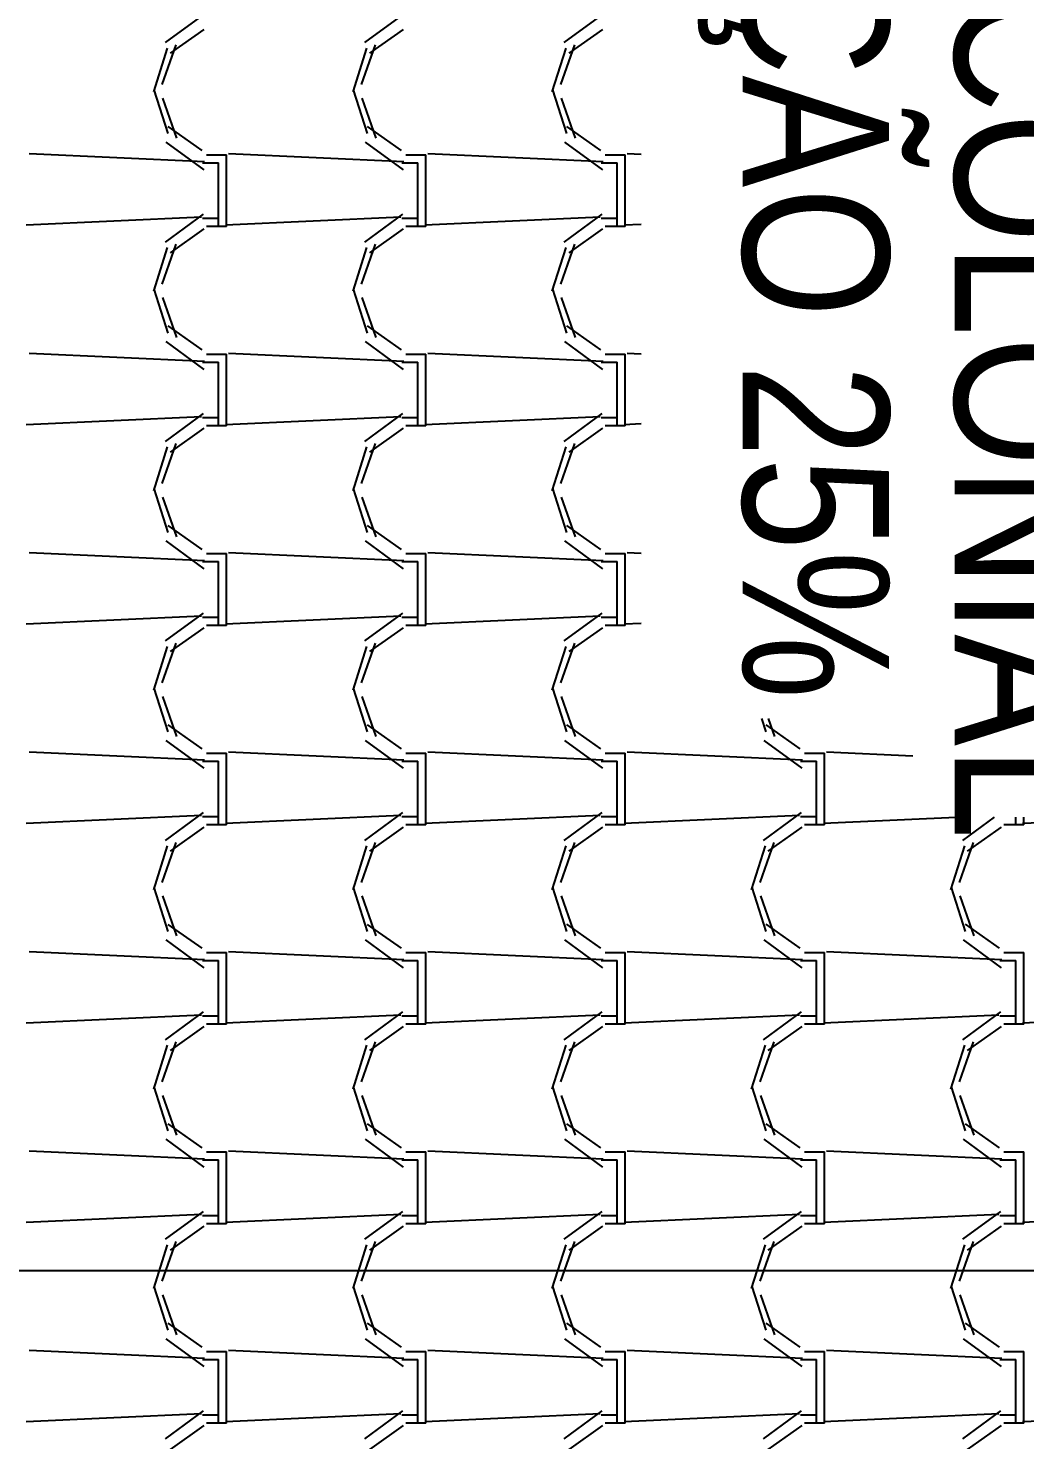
# Model space of a CAD drawing. Header units: millimetres. Extents: x -336 to -33, y -135 to 770.
# Drawn here: x -306.076 to -304.576, y 723.484 to 725.607 of the extents above; entities that cross this region are included whole.
import ezdxf
from ezdxf.enums import TextEntityAlignment as Align

# ---------------------------------------------------------------- set-up
doc = ezdxf.new("R2010")
doc.units = ezdxf.units.MM
doc.header["$LTSCALE"] = 50
doc.header["$MEASUREMENT"] = 0
doc.layers.get('0').update_dxf_attribs({"linetype": 'CONTINUOUS'})
for name, color, linetype in [('-HIDRO', 8, 'CONTINUOUS'), ('AF', 5, 'CONTINUOUS'), ('E-txt-g', 3, 'CONTINUOUS')]:
    doc.layers.add(name, color=color, linetype=linetype)
doc.layers.add('E-Txt-W', color=7, linetype='CONTINUOUS', lineweight=20)
doc.styles.add('F2', font='swissc.ttf')
doc.styles.add('REG60', font='romans.shx', dxfattribs={"width": 0.8, "height": 0.15})
doc.styles.add('REG80', font='romans.shx', dxfattribs={"width": 0.8, "height": 0.2})

# ---------------------------------------------------------------- blocks, each defined once
blk = doc.blocks.new('TXT-AMB75')
at = {"layer": 'E-txt-g', "style": 'REG80', "width": 0.8, "flags": 8}
blk.add_attdef('TXT', text='', height=0.2, dxfattribs=at).set_placement((0.0055, 0.2964), align=Align.CENTER)
at = {"layer": 'E-Txt-W', "style": 'REG60', "width": 0.8, "flags": 8}
blk.add_attdef('TXT', text='', height=0.15, dxfattribs=at).set_placement((0.0055, 0.0271), align=Align.CENTER)

msp = doc.modelspace()

# ---------------------------------------------------------------- linework, layer by layer
at = {"layer": '-HIDRO', "linetype": 'Continuous'}
for p, q in [((-305.8127, 725.6275), (-305.8697, 725.5855)), ((-305.5127, 725.6275), (-305.5697, 725.5855)), ((-305.2127, 725.6275), (-305.2697, 725.5855)), ((-305.8114, 725.6054), (-305.8624, 725.5694)), ((-305.5114, 725.6054), (-305.5624, 725.5694)), ((-305.2114, 725.6054), (-305.2624, 725.5694)), ((-305.8538, 725.5824), (-305.8748, 725.5224)), ((-305.5538, 725.5824), (-305.5748, 725.5224)), ((-305.2538, 725.5824), (-305.2748, 725.5224)), ((-305.8666, 725.5774), (-305.8876, 725.5114)), ((-305.5666, 725.5774), (-305.5876, 725.5114)), ((-305.2666, 725.5774), (-305.2876, 725.5114)), ((-305.8868, 725.5146), (-305.8658, 725.4486)), ((-305.5868, 725.5146), (-305.5658, 725.4486)), ((-305.2868, 725.5146), (-305.2658, 725.4486)), ((-305.8737, 725.502), (-305.8527, 725.442)), ((-305.5737, 725.502), (-305.5527, 725.442)), ((-305.2737, 725.502), (-305.2527, 725.442)), ((-305.8656, 725.4593), (-305.8146, 725.4233)), ((-305.5656, 725.4593), (-305.5146, 725.4233)), ((-305.2656, 725.4593), (-305.2146, 725.4233)), ((-305.8686, 725.436), (-305.8116, 725.394)), ((-305.5686, 725.436), (-305.5116, 725.394)), ((-305.2686, 725.436), (-305.2116, 725.394)), ((-305.8105, 725.4061), (-306.0745, 725.4181)), ((-305.8074, 725.4169), (-305.7774, 725.4169)), ((-305.7774, 725.3209), (-305.7774, 725.4169)), ((-305.5105, 725.4061), (-305.7745, 725.4181)), ((-305.5074, 725.4169), (-305.4774, 725.4169)), ((-305.4774, 725.3209), (-305.4774, 725.4169)), ((-305.2105, 725.4061), (-305.4745, 725.4181)), ((-305.2074, 725.4169), (-305.1774, 725.4169)), ((-305.1774, 725.3209), (-305.1774, 725.4169)), ((-305.1534, 725.4171), (-305.1745, 725.4181)), ((-305.8134, 725.4049), (-305.7894, 725.4049)), ((-305.7894, 725.3209), (-305.7894, 725.4049)), ((-305.5134, 725.4049), (-305.4894, 725.4049)), ((-305.4894, 725.3209), (-305.4894, 725.4049)), ((-305.2134, 725.4049), (-305.1894, 725.4049)), ((-305.1894, 725.3209), (-305.1894, 725.4049)), ((-305.8127, 725.3275), (-305.8697, 725.2855)), ((-305.5127, 725.3275), (-305.5697, 725.2855)), ((-305.2127, 725.3275), (-305.2697, 725.2855)), ((-305.8152, 725.3228), (-306.0792, 725.3108)), ((-305.8114, 725.3054), (-305.8624, 725.2694)), ((-305.7894, 725.3209), (-305.8134, 725.3209)), ((-305.7774, 725.3089), (-305.8074, 725.3089)), ((-305.7894, 725.3089), (-305.7894, 725.3209)), ((-305.5152, 725.3228), (-305.7792, 725.3108)), ((-305.7774, 725.3089), (-305.7774, 725.3209)), ((-305.5114, 725.3054), (-305.5624, 725.2694)), ((-305.4894, 725.3209), (-305.5134, 725.3209)), ((-305.4774, 725.3089), (-305.5074, 725.3089)), ((-305.4894, 725.3089), (-305.4894, 725.3209)), ((-305.2152, 725.3228), (-305.4792, 725.3108)), ((-305.4774, 725.3089), (-305.4774, 725.3209)), ((-305.2114, 725.3054), (-305.2624, 725.2694)), ((-305.1894, 725.3209), (-305.2134, 725.3209)), ((-305.1774, 725.3089), (-305.2074, 725.3089)), ((-305.1894, 725.3089), (-305.1894, 725.3209)), ((-305.1534, 725.312), (-305.1792, 725.3108)), ((-305.1774, 725.3089), (-305.1774, 725.3209)), ((-305.8538, 725.2824), (-305.8748, 725.2224)), ((-305.5538, 725.2824), (-305.5748, 725.2224)), ((-305.2538, 725.2824), (-305.2748, 725.2224)), ((-305.8666, 725.2774), (-305.8876, 725.2114)), ((-305.5666, 725.2774), (-305.5876, 725.2114)), ((-305.2666, 725.2774), (-305.2876, 725.2114)), ((-305.8868, 725.2146), (-305.8658, 725.1486)), ((-305.8737, 725.202), (-305.8527, 725.142)), ((-305.5868, 725.2146), (-305.5658, 725.1486)), ((-305.5737, 725.202), (-305.5527, 725.142)), ((-305.2868, 725.2146), (-305.2658, 725.1486)), ((-305.2737, 725.202), (-305.2527, 725.142)), ((-305.8656, 725.1593), (-305.8146, 725.1233)), ((-305.5656, 725.1593), (-305.5146, 725.1233)), ((-305.2656, 725.1593), (-305.2146, 725.1233)), ((-305.8686, 725.136), (-305.8116, 725.094)), ((-305.5686, 725.136), (-305.5116, 725.094)), ((-305.2686, 725.136), (-305.2116, 725.094)), ((-305.8105, 725.106), (-306.0745, 725.118)), ((-305.8074, 725.1169), (-305.7774, 725.1169)), ((-305.7774, 725.0209), (-305.7774, 725.1169)), ((-305.5105, 725.106), (-305.7745, 725.118)), ((-305.5074, 725.1169), (-305.4774, 725.1169)), ((-305.4774, 725.0209), (-305.4774, 725.1169)), ((-305.2105, 725.106), (-305.4745, 725.118)), ((-305.2074, 725.1169), (-305.1774, 725.1169)), ((-305.1774, 725.0209), (-305.1774, 725.1169)), ((-305.1534, 725.1171), (-305.1745, 725.118)), ((-305.8134, 725.1049), (-305.7894, 725.1049)), ((-305.7894, 725.0209), (-305.7894, 725.1049)), ((-305.5134, 725.1049), (-305.4894, 725.1049)), ((-305.4894, 725.0209), (-305.4894, 725.1049)), ((-305.2134, 725.1049), (-305.1894, 725.1049)), ((-305.1894, 725.0209), (-305.1894, 725.1049)), ((-305.8127, 725.0275), (-305.8697, 724.9855)), ((-305.5127, 725.0275), (-305.5697, 724.9855)), ((-305.2127, 725.0275), (-305.2697, 724.9855)), ((-305.8152, 725.0228), (-306.0792, 725.0108)), ((-305.8114, 725.0054), (-305.8624, 724.9694)), ((-305.7894, 725.0209), (-305.8134, 725.0209)), ((-305.7774, 725.0089), (-305.8074, 725.0089)), ((-305.7894, 725.0089), (-305.7894, 725.0209)), ((-305.5152, 725.0228), (-305.7792, 725.0108)), ((-305.7774, 725.0089), (-305.7774, 725.0209)), ((-305.5114, 725.0054), (-305.5624, 724.9694)), ((-305.4894, 725.0209), (-305.5134, 725.0209)), ((-305.4774, 725.0089), (-305.5074, 725.0089)), ((-305.4894, 725.0089), (-305.4894, 725.0209)), ((-305.2152, 725.0228), (-305.4792, 725.0108)), ((-305.4774, 725.0089), (-305.4774, 725.0209)), ((-305.2114, 725.0054), (-305.2624, 724.9694)), ((-305.1894, 725.0209), (-305.2134, 725.0209)), ((-305.1774, 725.0089), (-305.2074, 725.0089)), ((-305.1894, 725.0089), (-305.1894, 725.0209)), ((-305.1534, 725.012), (-305.1792, 725.0108)), ((-305.1774, 725.0089), (-305.1774, 725.0209)), ((-305.8666, 724.9774), (-305.8876, 724.9114)), ((-305.8538, 724.9824), (-305.8748, 724.9224)), ((-305.5666, 724.9774), (-305.5876, 724.9114)), ((-305.5538, 724.9824), (-305.5748, 724.9224)), ((-305.2666, 724.9774), (-305.2876, 724.9114)), ((-305.2538, 724.9824), (-305.2748, 724.9224)), ((-305.8868, 724.9146), (-305.8658, 724.8486)), ((-305.8737, 724.902), (-305.8527, 724.842)), ((-305.5868, 724.9146), (-305.5658, 724.8486)), ((-305.5737, 724.902), (-305.5527, 724.842)), ((-305.2868, 724.9146), (-305.2658, 724.8486)), ((-305.2737, 724.902), (-305.2527, 724.842)), ((-305.8656, 724.8593), (-305.8146, 724.8233)), ((-305.5656, 724.8593), (-305.5146, 724.8233)), ((-305.2656, 724.8593), (-305.2146, 724.8233)), ((-305.8686, 724.836), (-305.8116, 724.794)), ((-305.5686, 724.836), (-305.5116, 724.794)), ((-305.2686, 724.836), (-305.2116, 724.794)), ((-305.8105, 724.806), (-306.0745, 724.818)), ((-305.8074, 724.8169), (-305.7774, 724.8169)), ((-305.7774, 724.7209), (-305.7774, 724.8169)), ((-305.5105, 724.806), (-305.7745, 724.818)), ((-305.5074, 724.8169), (-305.4774, 724.8169)), ((-305.4774, 724.7209), (-305.4774, 724.8169)), ((-305.2105, 724.806), (-305.4745, 724.818)), ((-305.2074, 724.8169), (-305.1774, 724.8169)), ((-305.1774, 724.7209), (-305.1774, 724.8169)), ((-305.1534, 724.8171), (-305.1745, 724.818)), ((-305.8134, 724.8049), (-305.7894, 724.8049)), ((-305.7894, 724.7209), (-305.7894, 724.8049)), ((-305.5134, 724.8049), (-305.4894, 724.8049)), ((-305.4894, 724.7209), (-305.4894, 724.8049)), ((-305.2134, 724.8049), (-305.1894, 724.8049)), ((-305.1894, 724.7209), (-305.1894, 724.8049)), ((-305.8152, 724.7228), (-306.0792, 724.7108)), ((-305.8127, 724.7275), (-305.8697, 724.6855)), ((-305.7894, 724.7209), (-305.8134, 724.7209)), ((-305.7774, 724.7089), (-305.8074, 724.7089)), ((-305.7894, 724.7089), (-305.7894, 724.7209)), ((-305.5152, 724.7228), (-305.7792, 724.7108)), ((-305.7774, 724.7089), (-305.7774, 724.7209)), ((-305.5127, 724.7275), (-305.5697, 724.6855)), ((-305.4894, 724.7209), (-305.5134, 724.7209)), ((-305.4774, 724.7089), (-305.5074, 724.7089)), ((-305.4894, 724.7089), (-305.4894, 724.7209)), ((-305.2152, 724.7228), (-305.4792, 724.7108)), ((-305.4774, 724.7089), (-305.4774, 724.7209)), ((-305.2127, 724.7275), (-305.2697, 724.6855)), ((-305.1894, 724.7209), (-305.2134, 724.7209)), ((-305.1774, 724.7089), (-305.2074, 724.7089)), ((-305.1894, 724.7089), (-305.1894, 724.7209)), ((-305.1534, 724.712), (-305.1792, 724.7108)), ((-305.1774, 724.7089), (-305.1774, 724.7209)), ((-305.8114, 724.7054), (-305.8624, 724.6694)), ((-305.5114, 724.7054), (-305.5624, 724.6694)), ((-305.2114, 724.7054), (-305.2624, 724.6694)), ((-305.8666, 724.6774), (-305.8876, 724.6114)), ((-305.8538, 724.6824), (-305.8748, 724.6224)), ((-305.5666, 724.6774), (-305.5876, 724.6114)), ((-305.5538, 724.6824), (-305.5748, 724.6224)), ((-305.2666, 724.6774), (-305.2876, 724.6114)), ((-305.2538, 724.6824), (-305.2748, 724.6224)), ((-305.8868, 724.6146), (-305.8658, 724.5486)), ((-305.8737, 724.602), (-305.8527, 724.542)), ((-305.5868, 724.6146), (-305.5658, 724.5486)), ((-305.5737, 724.602), (-305.5527, 724.542)), ((-305.2868, 724.6146), (-305.2658, 724.5486)), ((-305.2737, 724.602), (-305.2527, 724.542)), ((-305.8656, 724.5592), (-305.8146, 724.5232)), ((-305.5656, 724.5593), (-305.5146, 724.5233)), ((-305.2656, 724.5593), (-305.2146, 724.5233)), ((-304.9723, 724.5691), (-304.9658, 724.5486)), ((-304.9656, 724.5593), (-304.9146, 724.5233)), ((-304.9621, 724.5691), (-304.9527, 724.542)), ((-305.8105, 724.506), (-306.0745, 724.518)), ((-305.8686, 724.536), (-305.8116, 724.494)), ((-305.8074, 724.5169), (-305.7774, 724.5169)), ((-305.7774, 724.4209), (-305.7774, 724.5169)), ((-305.5105, 724.506), (-305.7745, 724.518)), ((-305.5686, 724.536), (-305.5116, 724.494)), ((-305.5074, 724.5169), (-305.4774, 724.5169)), ((-305.4774, 724.4209), (-305.4774, 724.5169)), ((-305.2105, 724.506), (-305.4745, 724.518)), ((-305.2686, 724.536), (-305.2116, 724.494)), ((-305.2074, 724.5169), (-305.1774, 724.5169)), ((-305.1774, 724.4209), (-305.1774, 724.5169)), ((-304.9105, 724.506), (-305.1745, 724.518)), ((-304.9686, 724.536), (-304.9116, 724.494)), ((-304.9074, 724.5169), (-304.8774, 724.5169)), ((-304.8774, 724.4209), (-304.8774, 724.5169)), ((-304.7444, 724.5121), (-304.8745, 724.518)), ((-305.8134, 724.5049), (-305.7894, 724.5049)), ((-305.7894, 724.4209), (-305.7894, 724.5049)), ((-305.5134, 724.5049), (-305.4894, 724.5049)), ((-305.4894, 724.4209), (-305.4894, 724.5049)), ((-305.2134, 724.5049), (-305.1894, 724.5049)), ((-305.1894, 724.4209), (-305.1894, 724.5049)), ((-304.9134, 724.5049), (-304.8894, 724.5049)), ((-304.8894, 724.4209), (-304.8894, 724.5049)), ((-305.8152, 724.4228), (-306.0792, 724.4108)), ((-305.8127, 724.4275), (-305.8697, 724.3855)), ((-305.7894, 724.4209), (-305.8134, 724.4209)), ((-305.7894, 724.4089), (-305.7894, 724.4209)), ((-305.5152, 724.4228), (-305.7792, 724.4108)), ((-305.7774, 724.4089), (-305.7774, 724.4209)), ((-305.5127, 724.4275), (-305.5697, 724.3855)), ((-305.4894, 724.4209), (-305.5134, 724.4209)), ((-305.4894, 724.4089), (-305.4894, 724.4209)), ((-305.2152, 724.4228), (-305.4792, 724.4108)), ((-305.4774, 724.4089), (-305.4774, 724.4209)), ((-305.2127, 724.4275), (-305.2697, 724.3855)), ((-305.1894, 724.4209), (-305.2134, 724.4209)), ((-305.1894, 724.4089), (-305.1894, 724.4209)), ((-304.9152, 724.4228), (-305.1792, 724.4108)), ((-305.1774, 724.4089), (-305.1774, 724.4209)), ((-304.9126, 724.4275), (-304.9696, 724.3855)), ((-304.8894, 724.4209), (-304.9134, 724.4209)), ((-304.8894, 724.4089), (-304.8894, 724.4209)), ((-304.6682, 724.4204), (-304.8792, 724.4108)), ((-304.8774, 724.4089), (-304.8774, 724.4209)), ((-304.6223, 724.4204), (-304.6696, 724.3855)), ((-304.5894, 724.4089), (-304.5894, 724.4204)), ((-304.3152, 724.4228), (-304.5792, 724.4108)), ((-304.5774, 724.4089), (-304.5774, 724.4204)), ((-305.8114, 724.4054), (-305.8624, 724.3694)), ((-305.7774, 724.4089), (-305.8074, 724.4089)), ((-305.5114, 724.4054), (-305.5624, 724.3694)), ((-305.4774, 724.4089), (-305.5074, 724.4089)), ((-305.2115, 724.4054), (-305.2625, 724.3694)), ((-305.1774, 724.4089), (-305.2074, 724.4089)), ((-304.9115, 724.4054), (-304.9625, 724.3694)), ((-304.8774, 724.4089), (-304.9074, 724.4089)), ((-304.6115, 724.4054), (-304.6625, 724.3694)), ((-304.5774, 724.4089), (-304.6074, 724.4089)), ((-305.8666, 724.3774), (-305.8876, 724.3114)), ((-305.8538, 724.3824), (-305.8748, 724.3224)), ((-305.5666, 724.3774), (-305.5876, 724.3114)), ((-305.5538, 724.3824), (-305.5748, 724.3224)), ((-305.2666, 724.3774), (-305.2876, 724.3114)), ((-305.2538, 724.3824), (-305.2748, 724.3224)), ((-304.9666, 724.3774), (-304.9876, 724.3114)), ((-304.9538, 724.3824), (-304.9748, 724.3224)), ((-304.6666, 724.3774), (-304.6876, 724.3114)), ((-304.6538, 724.3824), (-304.6748, 724.3224)), ((-305.8868, 724.3146), (-305.8658, 724.2486)), ((-305.5868, 724.3146), (-305.5658, 724.2486)), ((-305.2868, 724.3146), (-305.2658, 724.2486)), ((-304.9868, 724.3146), (-304.9658, 724.2486)), ((-304.6868, 724.3146), (-304.6658, 724.2486)), ((-305.8737, 724.302), (-305.8527, 724.242)), ((-305.5737, 724.302), (-305.5527, 724.242)), ((-305.2737, 724.302), (-305.2527, 724.242)), ((-304.9737, 724.302), (-304.9527, 724.242)), ((-304.6737, 724.302), (-304.6527, 724.242)), ((-305.8656, 724.2592), (-305.8146, 724.2232)), ((-305.5656, 724.2592), (-305.5146, 724.2232)), ((-305.2656, 724.2593), (-305.2146, 724.2233)), ((-304.9656, 724.2593), (-304.9146, 724.2233)), ((-304.6656, 724.2593), (-304.6146, 724.2233)), ((-305.8686, 724.236), (-305.8116, 724.194)), ((-305.5686, 724.236), (-305.5116, 724.194)), ((-305.2686, 724.236), (-305.2116, 724.194)), ((-304.9686, 724.236), (-304.9116, 724.194)), ((-304.6686, 724.236), (-304.6116, 724.194)), ((-305.8105, 724.206), (-306.0745, 724.218)), ((-305.8134, 724.2049), (-305.7894, 724.2049)), ((-305.8074, 724.2169), (-305.7774, 724.2169)), ((-305.7894, 724.1209), (-305.7894, 724.2049)), ((-305.7774, 724.1209), (-305.7774, 724.2169)), ((-305.5105, 724.206), (-305.7745, 724.218)), ((-305.5134, 724.2049), (-305.4894, 724.2049)), ((-305.5074, 724.2169), (-305.4774, 724.2169)), ((-305.4894, 724.1209), (-305.4894, 724.2049)), ((-305.4774, 724.1209), (-305.4774, 724.2169)), ((-305.2105, 724.206), (-305.4745, 724.218)), ((-305.2134, 724.2049), (-305.1894, 724.2049)), ((-305.2074, 724.2169), (-305.1774, 724.2169)), ((-305.1894, 724.1209), (-305.1894, 724.2049)), ((-305.1774, 724.1209), (-305.1774, 724.2169)), ((-304.9105, 724.206), (-305.1745, 724.218)), ((-304.9134, 724.2049), (-304.8894, 724.2049)), ((-304.9074, 724.2169), (-304.8774, 724.2169)), ((-304.8894, 724.1209), (-304.8894, 724.2049)), ((-304.8774, 724.1209), (-304.8774, 724.2169)), ((-304.6105, 724.206), (-304.8745, 724.218)), ((-304.6134, 724.2049), (-304.5894, 724.2049)), ((-304.6074, 724.2169), (-304.5774, 724.2169)), ((-304.5894, 724.1209), (-304.5894, 724.2049)), ((-304.5774, 724.1209), (-304.5774, 724.2169)), ((-305.8152, 724.1228), (-306.0792, 724.1108)), ((-305.8127, 724.1275), (-305.8697, 724.0855)), ((-305.7894, 724.1209), (-305.8134, 724.1209)), ((-305.7894, 724.1089), (-305.7894, 724.1209)), ((-305.5152, 724.1228), (-305.7792, 724.1108)), ((-305.7774, 724.1089), (-305.7774, 724.1209)), ((-305.5127, 724.1275), (-305.5697, 724.0855)), ((-305.4894, 724.1209), (-305.5134, 724.1209)), ((-305.4894, 724.1089), (-305.4894, 724.1209)), ((-305.2152, 724.1228), (-305.4792, 724.1108)), ((-305.4774, 724.1089), (-305.4774, 724.1209)), ((-305.2127, 724.1275), (-305.2697, 724.0855)), ((-305.1894, 724.1209), (-305.2134, 724.1209)), ((-305.1894, 724.1089), (-305.1894, 724.1209)), ((-304.9152, 724.1228), (-305.1792, 724.1108)), ((-305.1774, 724.1089), (-305.1774, 724.1209)), ((-304.9126, 724.1275), (-304.9696, 724.0855)), ((-304.8894, 724.1209), (-304.9134, 724.1209)), ((-304.8894, 724.1089), (-304.8894, 724.1209)), ((-304.6152, 724.1228), (-304.8792, 724.1108)), ((-304.8774, 724.1089), (-304.8774, 724.1209)), ((-304.6126, 724.1275), (-304.6696, 724.0855)), ((-304.5894, 724.1209), (-304.6134, 724.1209)), ((-304.5894, 724.1089), (-304.5894, 724.1209)), ((-304.3152, 724.1228), (-304.5792, 724.1108)), ((-304.5774, 724.1089), (-304.5774, 724.1209)), ((-305.8114, 724.1054), (-305.8624, 724.0694)), ((-305.7774, 724.1089), (-305.8074, 724.1089)), ((-305.5115, 724.1054), (-305.5625, 724.0694)), ((-305.4774, 724.1089), (-305.5074, 724.1089)), ((-305.2115, 724.1054), (-305.2625, 724.0694)), ((-305.1774, 724.1089), (-305.2074, 724.1089)), ((-304.9115, 724.1054), (-304.9625, 724.0694)), ((-304.8774, 724.1089), (-304.9074, 724.1089)), ((-304.6115, 724.1054), (-304.6625, 724.0694)), ((-304.5774, 724.1089), (-304.6074, 724.1089)), ((-305.8666, 724.0774), (-305.8876, 724.0114)), ((-305.8538, 724.0824), (-305.8748, 724.0224)), ((-305.5666, 724.0774), (-305.5876, 724.0114)), ((-305.5538, 724.0824), (-305.5748, 724.0224)), ((-305.2666, 724.0774), (-305.2876, 724.0114)), ((-305.2538, 724.0824), (-305.2748, 724.0224)), ((-304.9666, 724.0774), (-304.9876, 724.0114)), ((-304.9538, 724.0824), (-304.9748, 724.0224)), ((-304.6666, 724.0774), (-304.6876, 724.0114)), ((-304.6538, 724.0824), (-304.6748, 724.0224)), ((-305.8868, 724.0146), (-305.8658, 723.9486)), ((-305.5868, 724.0146), (-305.5658, 723.9486)), ((-305.2868, 724.0146), (-305.2658, 723.9486)), ((-304.9868, 724.0146), (-304.9658, 723.9486)), ((-304.6868, 724.0146), (-304.6658, 723.9486)), ((-305.8737, 724.002), (-305.8527, 723.942)), ((-305.5737, 724.002), (-305.5527, 723.942)), ((-305.2737, 724.002), (-305.2527, 723.942)), ((-304.9737, 724.002), (-304.9527, 723.942)), ((-304.6737, 724.002), (-304.6527, 723.942)), ((-305.8656, 723.9592), (-305.8146, 723.9232)), ((-305.5656, 723.9592), (-305.5146, 723.9232)), ((-305.2656, 723.9592), (-305.2146, 723.9232)), ((-304.9656, 723.9592), (-304.9146, 723.9232)), ((-304.6656, 723.9593), (-304.6146, 723.9233)), ((-305.8686, 723.936), (-305.8116, 723.894)), ((-305.5686, 723.936), (-305.5116, 723.894)), ((-305.2686, 723.936), (-305.2116, 723.894)), ((-304.9686, 723.936), (-304.9116, 723.894)), ((-304.6686, 723.936), (-304.6116, 723.894)), ((-305.8105, 723.906), (-306.0745, 723.918)), ((-305.8134, 723.9049), (-305.7894, 723.9049)), ((-305.8074, 723.9169), (-305.7774, 723.9169)), ((-305.7894, 723.8209), (-305.7894, 723.9049)), ((-305.7774, 723.8209), (-305.7774, 723.9169)), ((-305.5105, 723.906), (-305.7745, 723.918)), ((-305.5134, 723.9049), (-305.4894, 723.9049)), ((-305.5074, 723.9169), (-305.4774, 723.9169)), ((-305.4894, 723.8209), (-305.4894, 723.9049)), ((-305.4774, 723.8209), (-305.4774, 723.9169)), ((-305.2105, 723.906), (-305.4745, 723.918)), ((-305.2134, 723.9049), (-305.1894, 723.9049)), ((-305.2074, 723.9169), (-305.1774, 723.9169)), ((-305.1894, 723.8209), (-305.1894, 723.9049)), ((-305.1774, 723.8209), (-305.1774, 723.9169)), ((-304.9105, 723.906), (-305.1745, 723.918)), ((-304.9134, 723.9049), (-304.8894, 723.9049)), ((-304.9074, 723.9169), (-304.8774, 723.9169)), ((-304.8894, 723.8209), (-304.8894, 723.9049)), ((-304.8774, 723.8209), (-304.8774, 723.9169)), ((-304.6105, 723.906), (-304.8745, 723.918)), ((-304.6134, 723.9049), (-304.5894, 723.9049)), ((-304.6074, 723.9169), (-304.5774, 723.9169)), ((-304.5894, 723.8209), (-304.5894, 723.9049)), ((-304.5774, 723.8209), (-304.5774, 723.9169)), ((-305.8152, 723.8228), (-306.0792, 723.8108)), ((-305.8127, 723.8275), (-305.8697, 723.7855)), ((-305.7894, 723.8209), (-305.8134, 723.8209)), ((-305.7894, 723.8089), (-305.7894, 723.8209)), ((-305.5152, 723.8228), (-305.7792, 723.8108)), ((-305.7774, 723.8089), (-305.7774, 723.8209)), ((-305.5127, 723.8275), (-305.5697, 723.7855)), ((-305.4894, 723.8209), (-305.5134, 723.8209)), ((-305.4894, 723.8089), (-305.4894, 723.8209)), ((-305.2152, 723.8228), (-305.4792, 723.8108)), ((-305.4774, 723.8089), (-305.4774, 723.8209)), ((-305.2127, 723.8275), (-305.2697, 723.7855)), ((-305.1894, 723.8209), (-305.2134, 723.8209)), ((-305.1894, 723.8089), (-305.1894, 723.8209)), ((-304.9152, 723.8228), (-305.1792, 723.8108)), ((-305.1774, 723.8089), (-305.1774, 723.8209)), ((-304.9126, 723.8275), (-304.9696, 723.7855)), ((-304.8894, 723.8209), (-304.9134, 723.8209)), ((-304.8894, 723.8089), (-304.8894, 723.8209)), ((-304.6152, 723.8228), (-304.8792, 723.8108)), ((-304.8774, 723.8089), (-304.8774, 723.8209)), ((-304.6126, 723.8275), (-304.6696, 723.7855)), ((-304.5894, 723.8209), (-304.6134, 723.8209)), ((-304.5894, 723.8089), (-304.5894, 723.8209)), ((-304.3152, 723.8228), (-304.5792, 723.8108)), ((-304.5774, 723.8089), (-304.5774, 723.8209)), ((-305.8115, 723.8054), (-305.8625, 723.7694)), ((-305.7774, 723.8089), (-305.8074, 723.8089)), ((-305.5115, 723.8054), (-305.5625, 723.7694)), ((-305.4774, 723.8089), (-305.5074, 723.8089)), ((-305.2115, 723.8054), (-305.2625, 723.7694)), ((-305.1774, 723.8089), (-305.2074, 723.8089)), ((-304.9115, 723.8054), (-304.9625, 723.7694)), ((-304.8774, 723.8089), (-304.9074, 723.8089)), ((-304.6115, 723.8054), (-304.6625, 723.7694)), ((-304.5774, 723.8089), (-304.6074, 723.8089)), ((-305.8666, 723.7774), (-305.8876, 723.7114)), ((-305.8538, 723.7824), (-305.8748, 723.7224)), ((-305.5666, 723.7774), (-305.5876, 723.7114)), ((-305.5538, 723.7824), (-305.5748, 723.7224)), ((-305.2666, 723.7774), (-305.2876, 723.7114)), ((-305.2538, 723.7824), (-305.2748, 723.7224)), ((-304.9666, 723.7774), (-304.9876, 723.7114)), ((-304.9538, 723.7824), (-304.9748, 723.7224)), ((-304.6666, 723.7774), (-304.6876, 723.7114)), ((-304.6538, 723.7824), (-304.6748, 723.7224)), ((-305.8868, 723.7146), (-305.8658, 723.6486)), ((-305.5868, 723.7146), (-305.5658, 723.6486)), ((-305.2868, 723.7146), (-305.2658, 723.6486)), ((-304.9868, 723.7146), (-304.9658, 723.6486)), ((-304.6868, 723.7146), (-304.6658, 723.6486)), ((-305.8737, 723.702), (-305.8527, 723.642)), ((-305.5737, 723.702), (-305.5527, 723.642)), ((-305.2737, 723.702), (-305.2527, 723.642)), ((-304.9737, 723.702), (-304.9527, 723.642)), ((-304.6737, 723.702), (-304.6527, 723.642)), ((-305.8656, 723.6592), (-305.8146, 723.6232)), ((-305.5656, 723.6592), (-305.5146, 723.6232)), ((-305.2656, 723.6592), (-305.2146, 723.6232)), ((-304.9656, 723.6592), (-304.9146, 723.6232)), ((-304.6656, 723.6592), (-304.6146, 723.6232)), ((-305.8686, 723.636), (-305.8116, 723.594)), ((-305.5686, 723.636), (-305.5116, 723.594)), ((-305.2686, 723.636), (-305.2116, 723.594)), ((-304.9686, 723.636), (-304.9116, 723.594)), ((-304.6686, 723.636), (-304.6116, 723.594)), ((-305.8105, 723.606), (-306.0745, 723.618)), ((-305.8134, 723.6049), (-305.7894, 723.6049)), ((-305.8074, 723.6169), (-305.7774, 723.6169)), ((-305.7894, 723.5209), (-305.7894, 723.6049)), ((-305.7774, 723.5209), (-305.7774, 723.6169)), ((-305.5105, 723.606), (-305.7745, 723.618)), ((-305.5134, 723.6049), (-305.4894, 723.6049)), ((-305.5074, 723.6169), (-305.4774, 723.6169)), ((-305.4894, 723.5209), (-305.4894, 723.6049)), ((-305.4774, 723.5209), (-305.4774, 723.6169)), ((-305.2105, 723.606), (-305.4745, 723.618)), ((-305.2134, 723.6049), (-305.1894, 723.6049)), ((-305.2074, 723.6169), (-305.1774, 723.6169)), ((-305.1894, 723.5209), (-305.1894, 723.6049)), ((-305.1774, 723.5209), (-305.1774, 723.6169)), ((-304.9105, 723.606), (-305.1745, 723.618)), ((-304.9134, 723.6049), (-304.8894, 723.6049)), ((-304.9074, 723.6169), (-304.8774, 723.6169)), ((-304.8894, 723.5209), (-304.8894, 723.6049)), ((-304.8774, 723.5209), (-304.8774, 723.6169)), ((-304.6105, 723.606), (-304.8745, 723.618)), ((-304.6134, 723.6049), (-304.5894, 723.6049)), ((-304.6074, 723.6169), (-304.5774, 723.6169)), ((-304.5894, 723.5209), (-304.5894, 723.6049)), ((-304.5774, 723.5209), (-304.5774, 723.6169)), ((-305.8152, 723.5228), (-306.0792, 723.5108)), ((-305.8126, 723.5275), (-305.8696, 723.4855)), ((-305.7894, 723.5209), (-305.8134, 723.5209)), ((-305.7894, 723.5089), (-305.7894, 723.5209)), ((-305.5152, 723.5228), (-305.7792, 723.5108)), ((-305.7774, 723.5089), (-305.7774, 723.5209)), ((-305.5126, 723.5275), (-305.5696, 723.4855)), ((-305.4894, 723.5209), (-305.5134, 723.5209)), ((-305.4894, 723.5089), (-305.4894, 723.5209)), ((-305.2152, 723.5228), (-305.4792, 723.5108)), ((-305.4774, 723.5089), (-305.4774, 723.5209)), ((-305.2126, 723.5275), (-305.2696, 723.4855)), ((-305.1894, 723.5209), (-305.2134, 723.5209)), ((-305.1894, 723.5089), (-305.1894, 723.5209)), ((-304.9152, 723.5228), (-305.1792, 723.5108)), ((-305.1774, 723.5089), (-305.1774, 723.5209)), ((-304.9126, 723.5275), (-304.9696, 723.4855)), ((-304.8894, 723.5209), (-304.9134, 723.5209)), ((-304.8894, 723.5089), (-304.8894, 723.5209)), ((-304.6152, 723.5228), (-304.8792, 723.5108)), ((-304.8774, 723.5089), (-304.8774, 723.5209)), ((-304.6126, 723.5275), (-304.6696, 723.4855)), ((-304.5894, 723.5209), (-304.6134, 723.5209)), ((-304.5894, 723.5089), (-304.5894, 723.5209)), ((-304.3152, 723.5228), (-304.5792, 723.5108)), ((-304.5774, 723.5089), (-304.5774, 723.5209)), ((-305.8115, 723.5054), (-305.8625, 723.4694)), ((-305.7774, 723.5089), (-305.8074, 723.5089)), ((-305.5115, 723.5054), (-305.5625, 723.4694)), ((-305.4774, 723.5089), (-305.5074, 723.5089)), ((-305.2115, 723.5054), (-305.2625, 723.4694)), ((-305.1774, 723.5089), (-305.2074, 723.5089)), ((-304.9115, 723.5054), (-304.9625, 723.4694)), ((-304.8774, 723.5089), (-304.9074, 723.5089)), ((-304.6115, 723.5054), (-304.6625, 723.4694)), ((-304.5774, 723.5089), (-304.6074, 723.5089))]:
    msp.add_line(p, q, dxfattribs=at)
at = {"layer": 'AF'}
msp.add_line((-310.5425, 723.7384), (-302.8186, 723.7384), dxfattribs=at)

# ---------------------------------------------------------------- block references
ref = msp.add_blockref('TXT-AMB75', (-305.1137, 725.6627), dxfattribs=dict(xscale=1.458, yscale=1.458, zscale=1.458, rotation=270))
ref.add_attrib('TXT', 'TELHADO COLONIAL', dxfattribs={"layer": 'E-txt-g', "color": 2, "height": 0.22, "rotation": 270, "style": 'F2'}).set_placement((-304.6815, 725.6547), align=Align.CENTER)
ref.add_attrib('TXT', 'INCLINAÇÃO 25%', dxfattribs={"layer": 'E-Txt-W', "height": 0.22, "rotation": 270, "style": 'F2'}).set_placement((-305.0004, 725.6547), align=Align.CENTER)

doc.saveas('drawing.dxf')
